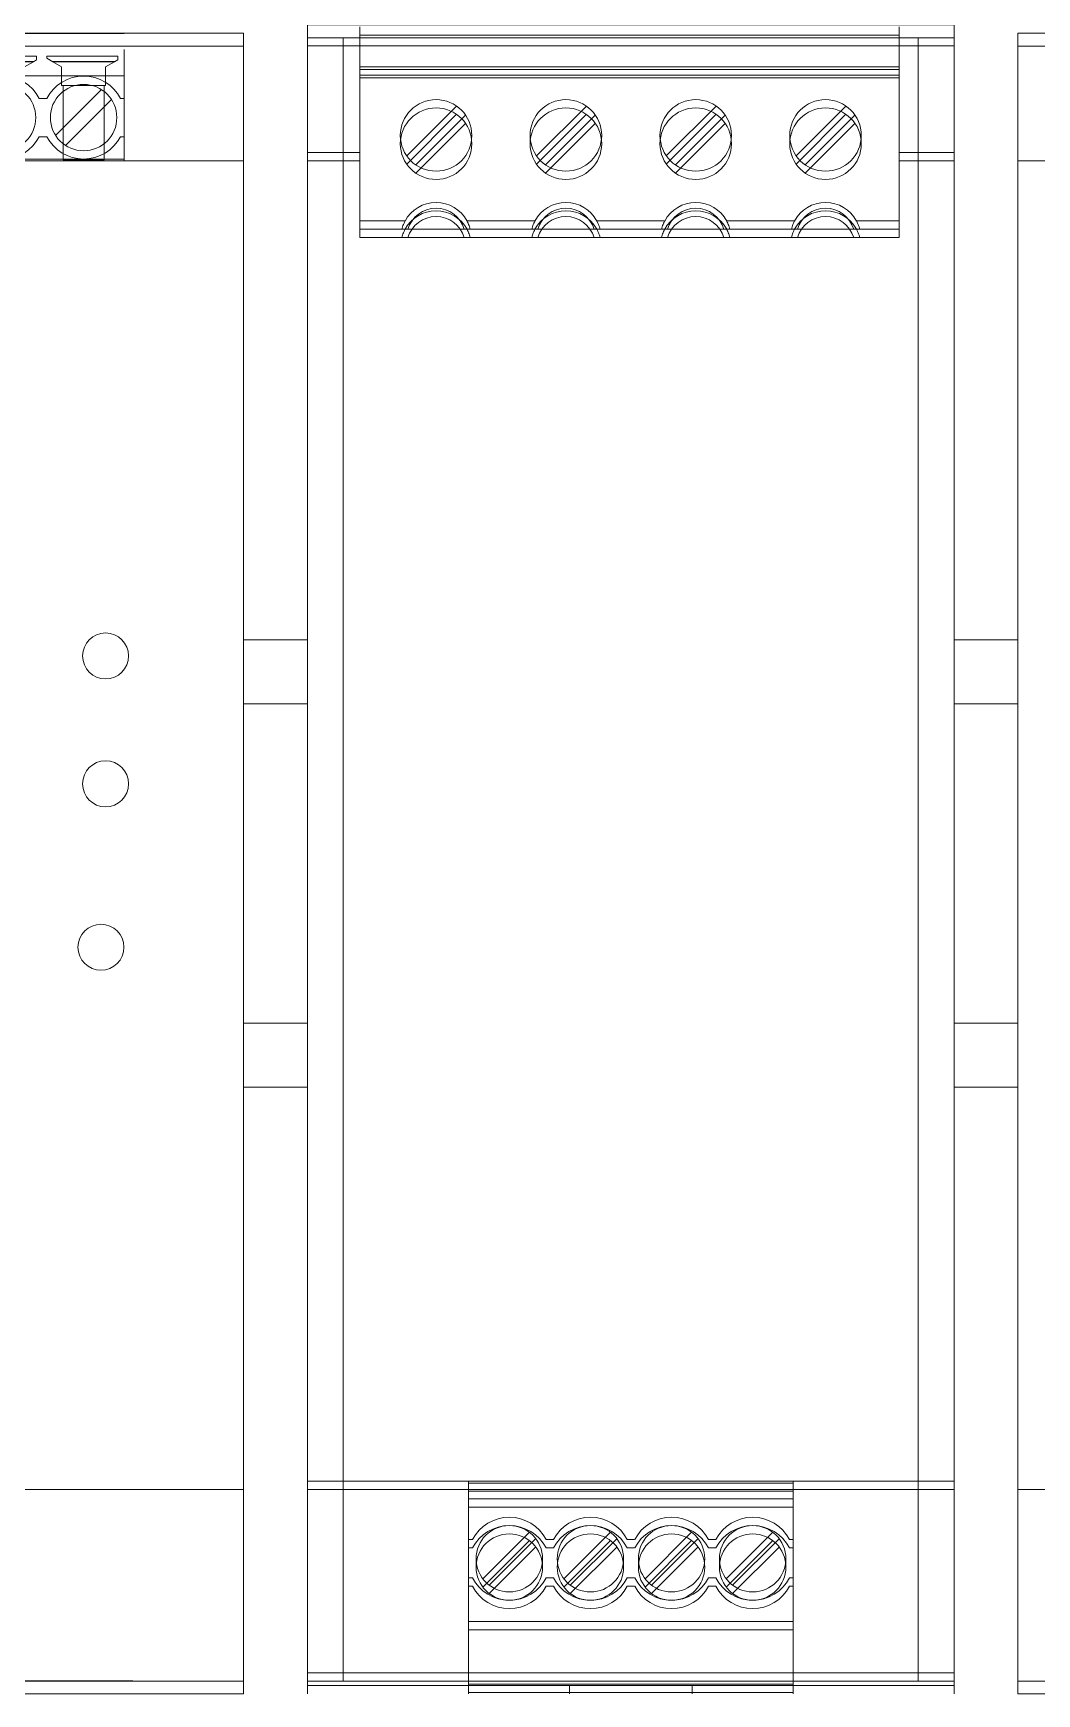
# Model space of a CAD drawing. Header units: millimetres. Extents: x 4134 to 7422, y 1400 to 3585.
# Drawn here: x 4454.1 to 4532.6, y 3200.8 to 3330.8 of the extents above; entities that cross this region are included whole.
import ezdxf

# ---------------------------------------------------------------- set-up
doc = ezdxf.new("R2010")
doc.units = ezdxf.units.MM
doc.layers.add('000-PI-Oprema', color=30, linetype='Continuous', lineweight=5)
doc.layers.add('000-SI-Oprema', color=30, linetype='Continuous', lineweight=0)
doc.layers.add('002-PI-Kabelska kanalica', color=150, linetype='Continuous')

# ---------------------------------------------------------------- blocks, each defined once
blk = doc.blocks.new('QUINT_DIODE')
at = {"layer": '000-PI-Oprema', "color": 0, "linetype": 'ByBlock', "lineweight": 0}
for p, q in [((-50.6, 130.65), (-50.6, 120.65)), ((-50.6, 130), (-50.6, 120)), ((-46.5, 130.5), (-46.5, 127.36)), ((-46.5, 129.85), (-46.5, 130)), ((-4.3, 130.5), (-4.3, 127.36)), ((-4.3, 129.85), (-4.3, 130)), ((0, 120.65), (0, 130.65)), ((0, 120.65), (0, 130.65)), ((0, 120), (0, 130)), ((-50.6, 129.65), (-50.6, 129.65)), ((-47.8, 129.65), (-50.6, 129.65)), ((-50.6, 129.65), (-50.6, 129.65)), ((-47.8, 129), (-50.6, 129)), ((-50.6, 129), (-50.6, 129)), ((-47.8, 129.65), (-47.8, 129.65)), ((-47.8, 129.65), (-47.8, 129.65)), ((-47.8, 129.65), (-47.8, 129.65)), ((-47.8, 129.65), (-47.8, 129.65)), ((-47.8, 129.65), (-37.05, 129.65)), ((-47.8, 1.65), (-47.8, 129.65)), ((-47.8, 129), (-47.8, 129)), ((-47.8, 129), (-47.8, 129)), ((-47.8, 129), (-47.8, 129)), ((-47.8, 1), (-47.8, 129)), ((-47.8, 129), (-47.8, 129)), ((-47.8, 129), (-37.05, 129)), ((-46.5, 129.85), (-46.5, 129.85)), ((-46.5, 129.85), (-46.5, 126.71)), ((-46.5, 129.85), (-46.5, 129.85)), ((-4.3, 129.85), (-46.5, 129.85)), ((-45.12, 129.85), (-45.12, 129.85)), ((-40.8, 129.65), (-40.8, 129.65)), ((-40.8, 129), (-40.8, 129)), ((-38.55, 129.65), (-38.55, 129.65)), ((-38.55, 129), (-38.55, 129)), ((-37.05, 129.65), (-37.05, 129.65)), ((-37.05, 129.65), (-37.05, 129.65)), ((-34.55, 129.65), (-37.05, 129.65)), ((-37.05, 129.65), (-37.05, 129.65)), ((-37.05, 129), (-37.05, 129)), ((-37.05, 129), (-37.05, 129)), ((-34.55, 129), (-37.05, 129)), ((-37.05, 129), (-37.05, 129)), ((-35.96, 129.85), (-35.96, 129.85)), ((-34.96, 129.85), (-34.96, 129.85)), ((-34.55, 129.65), (-34.55, 129.65)), ((-34.55, 129.65), (-34.55, 129.65)), ((-34.55, 129.65), (-34.22, 129.65)), ((-34.55, 129.65), (-34.55, 129.65)), ((-34.55, 129), (-34.55, 129)), ((-34.55, 129), (-34.55, 129)), ((-34.55, 129), (-34.22, 129)), ((-34.55, 129), (-34.55, 129)), ((-34.05, 129.65), (-34.22, 129.65)), ((-34.05, 129), (-34.22, 129)), ((-34.05, 129.65), (-32.85, 129.65)), ((-34.05, 129), (-32.85, 129)), ((-32.85, 129.65), (-32.7, 129.65)), ((-32.85, 129), (-32.7, 129)), ((-32.8, 129.65), (-32.8, 129.65)), ((-32.8, 129), (-32.8, 129)), ((-32.7, 129.65), (-32.15, 129.65)), ((-32.7, 129), (-32.15, 129)), ((-32.15, 129.65), (-32.15, 129.65)), ((-32.15, 129.65), (-18.45, 129.65)), ((-32.15, 129), (-32.15, 129)), ((-32.15, 129), (-18.45, 129)), ((-26.55, 129.65), (-26.55, 129.65)), ((-26.55, 129), (-26.55, 129)), ((-26.05, 129.85), (-26.05, 129.85)), ((-24.8, 129.85), (-24.8, 129.85)), ((-24.05, 129.65), (-24.05, 129.65)), ((-24.05, 129), (-24.05, 129)), ((-18.45, 129.65), (-18.45, 129.65)), ((-18.45, 129.65), (-17.89, 129.65)), ((-18.45, 129), (-18.45, 129)), ((-18.45, 129), (-17.89, 129)), ((-17.89, 129.65), (-17.75, 129.65)), ((-17.89, 129), (-17.75, 129)), ((-17.8, 129.65), (-17.8, 129.65)), ((-17.8, 129), (-17.8, 129)), ((-17.75, 129.65), (-16.55, 129.65)), ((-17.75, 129), (-16.55, 129)), ((-16.38, 129.65), (-16.55, 129.65)), ((-16.38, 129), (-16.55, 129)), ((-16.38, 129.65), (-16.05, 129.65)), ((-16.38, 129), (-16.05, 129)), ((-16.05, 129.65), (-16.05, 129.65)), ((-13.55, 129.65), (-16.05, 129.65)), ((-16.05, 129.65), (-16.05, 129.65)), ((-16.05, 129.65), (-16.05, 129.65)), ((-16.05, 129), (-16.05, 129)), ((-13.55, 129), (-16.05, 129)), ((-16.05, 129), (-16.05, 129)), ((-16.05, 129), (-16.05, 129)), ((-15.64, 129.85), (-15.64, 129.85)), ((-14.64, 129.85), (-14.64, 129.85)), ((-13.55, 129.65), (-13.55, 129.65)), ((-13.55, 129.65), (-13.55, 129.65)), ((-13.55, 129.65), (-13.55, 129.65)), ((-13.55, 129.65), (-2.8, 129.65)), ((-13.55, 129), (-13.55, 129)), ((-13.55, 129), (-13.55, 129)), ((-13.55, 129), (-13.55, 129)), ((-13.55, 129), (-2.8, 129)), ((-12.05, 129.65), (-12.05, 129.65)), ((-12.05, 129), (-12.05, 129)), ((-9.8, 129.65), (-9.8, 129.65)), ((-9.8, 129), (-9.8, 129)), ((-5.73, 129.85), (-5.73, 129.85)), ((-4.3, 129.85), (-4.3, 129.85)), ((-4.3, 129.85), (-4.3, 126.71)), ((-4.3, 129.85), (-4.3, 129.85)), ((-2.8, 129.65), (-2.8, 129.65)), ((-2.8, 129.65), (-2.8, 129.65)), ((-2.8, 129.65), (-2.8, 129.65)), ((0, 129.65), (-2.8, 129.65)), ((-2.8, 129.65), (-2.8, 129.65)), ((-2.8, 1.65), (-2.8, 129.65)), ((-2.8, 129), (-2.8, 129)), ((-2.8, 129), (-2.8, 129)), ((-2.8, 129), (-2.8, 129)), ((0, 129), (-2.8, 129)), ((-2.8, 1), (-2.8, 129)), ((-2.8, 129), (-2.8, 129)), ((0, 129.65), (0, 129.65)), ((0, 129.65), (0, 129.65)), ((0, 129), (0, 129)), ((-46.5, 127.16), (-46.5, 127.36)), ((-46.5, 127.36), (-4.3, 127.36)), ((-4.3, 127.16), (-46.5, 127.16)), ((-46.5, 127.16), (-46.5, 120.65)), ((-46.5, 126.51), (-46.5, 126.71)), ((-46.5, 126.71), (-4.3, 126.71)), ((-4.3, 126.51), (-46.5, 126.51)), ((-46.5, 126.51), (-46.5, 120)), ((-4.3, 127.16), (-4.3, 127.36)), ((-4.3, 127.16), (-4.3, 120.65)), ((-4.3, 126.51), (-4.3, 126.71)), ((-4.3, 126.51), (-4.3, 120)), ((-38.94, 124.3), (-42.84, 120.41)), ((-38.94, 123.65), (-42.84, 119.76)), ((-38.24, 123.59), (-42.13, 119.7)), ((-38.94, 124.3), (-38.94, 124.3)), ((-38.94, 123.65), (-38.94, 123.65)), ((-38.24, 123.59), (-38.24, 123.59)), ((-28.78, 124.3), (-32.68, 120.41)), ((-28.78, 123.65), (-32.68, 119.76)), ((-28.08, 123.59), (-31.97, 119.7)), ((-28.78, 124.3), (-28.78, 124.3)), ((-28.78, 123.65), (-28.78, 123.65)), ((-28.08, 123.59), (-28.08, 123.59)), ((-18.62, 124.3), (-22.52, 120.41)), ((-18.62, 123.65), (-22.52, 119.76)), ((-17.92, 123.59), (-21.81, 119.7)), ((-18.62, 124.3), (-18.62, 124.3)), ((-18.62, 123.65), (-18.62, 123.65)), ((-17.92, 123.59), (-17.92, 123.59)), ((-8.46, 124.3), (-12.36, 120.41)), ((-8.46, 123.65), (-12.36, 119.76)), ((-7.76, 123.59), (-11.65, 119.7)), ((-8.46, 124.3), (-8.46, 124.3)), ((-8.46, 123.65), (-8.46, 123.65)), ((-7.76, 123.59), (-7.76, 123.59)), ((-38.24, 122.94), (-42.13, 119.05)), ((-38.24, 122.94), (-38.24, 122.94)), ((-28.08, 122.94), (-31.97, 119.05)), ((-28.08, 122.94), (-28.08, 122.94)), ((-17.92, 122.94), (-21.81, 119.05)), ((-17.92, 122.94), (-17.92, 122.94)), ((-7.76, 122.94), (-11.65, 119.05)), ((-7.76, 122.94), (-7.76, 122.94)), ((-43.34, 122), (-43.34, 122)), ((-43.34, 121.35), (-43.34, 121.35)), ((-37.74, 122), (-37.74, 122)), ((-37.74, 121.35), (-37.74, 121.35)), ((-33.18, 122), (-33.18, 122)), ((-33.18, 121.35), (-33.18, 121.35)), ((-27.58, 122), (-27.58, 122)), ((-27.58, 121.35), (-27.58, 121.35)), ((-23.02, 122), (-23.02, 122)), ((-23.02, 121.35), (-23.02, 121.35)), ((-17.42, 122), (-17.42, 122)), ((-17.42, 121.35), (-17.42, 121.35)), ((-12.86, 122), (-12.86, 122)), ((-12.86, 121.35), (-12.86, 121.35)), ((-7.26, 122), (-7.26, 122)), ((-7.26, 121.35), (-7.26, 121.35)), ((-46.5, 120.65), (-50.6, 120.65)), ((-50.6, 120.65), (-50.6, 120.65)), ((-50.6, 120.65), (-50.6, 16.65)), ((-46.5, 120), (-50.6, 120)), ((-50.6, 120), (-50.6, 16)), ((-50.6, 120), (-50.6, 120)), ((-46.5, 120.65), (-46.5, 120.65)), ((-46.5, 120.65), (-46.5, 120.65)), ((-46.5, 120.65), (-46.5, 114.65)), ((-46.5, 120), (-46.5, 114)), ((-46.5, 120), (-46.5, 120)), ((-46.5, 120), (-46.5, 120)), ((-42.84, 120.41), (-42.84, 120.41)), ((-42.84, 119.76), (-42.84, 119.76)), ((-42.13, 119.7), (-42.13, 119.7)), ((-32.68, 120.41), (-32.68, 120.41)), ((-32.68, 119.76), (-32.68, 119.76)), ((-31.97, 119.7), (-31.97, 119.7)), ((-22.52, 120.41), (-22.52, 120.41)), ((-22.52, 119.76), (-22.52, 119.76)), ((-21.81, 119.7), (-21.81, 119.7)), ((-12.36, 120.41), (-12.36, 120.41)), ((-12.36, 119.76), (-12.36, 119.76)), ((-11.65, 119.7), (-11.65, 119.7)), ((-4.3, 120.65), (-4.3, 120.65)), ((0, 120.65), (-4.3, 120.65)), ((-4.3, 120.65), (-4.3, 120.65)), ((-4.3, 120.65), (-4.3, 114.65)), ((-4.3, 120), (-4.3, 120)), ((0, 120), (-4.3, 120)), ((-4.3, 120), (-4.3, 114)), ((-4.3, 120), (-4.3, 120)), ((0, 120.65), (0, 120.65)), ((0, 16.65), (0, 120.65)), ((0, 120.65), (0, 120.65)), ((0, 16.65), (0, 120.65)), ((0, 120), (0, 120)), ((0, 16), (0, 120)), ((-42.13, 119.05), (-42.13, 119.05)), ((-31.97, 119.05), (-31.97, 119.05)), ((-21.81, 119.05), (-21.81, 119.05)), ((-11.65, 119.05), (-11.65, 119.05)), ((-46.5, 115.3), (-42.96, 115.3)), ((-46.5, 114.65), (-42.96, 114.65)), ((-4.3, 114.65), (-46.5, 114.65)), ((-46.5, 114.65), (-46.5, 114.65)), ((-43.19, 114.75), (-43.21, 114.65)), ((-43.21, 114.65), (-43.21, 114.65)), ((-43.16, 114.84), (-43.19, 114.75)), ((-43.13, 114.94), (-43.16, 114.84)), ((-43.09, 115.03), (-43.13, 114.94)), ((-43.05, 115.12), (-43.09, 115.03)), ((-43.05, 114.47), (-43.09, 114.38)), ((-43.01, 115.21), (-43.05, 115.12)), ((-43.01, 114.56), (-43.05, 114.47)), ((-42.96, 115.3), (-43.01, 115.21)), ((-42.96, 114.65), (-43.01, 114.56)), ((-38.12, 115.3), (-32.8, 115.3)), ((-38.12, 115.3), (-38.07, 115.21)), ((-38.12, 114.65), (-32.8, 114.65)), ((-38.12, 114.65), (-38.07, 114.56)), ((-38.07, 115.21), (-38.03, 115.12)), ((-38.07, 114.56), (-38.03, 114.47)), ((-38.03, 115.12), (-37.99, 115.03)), ((-38.03, 114.47), (-37.99, 114.38)), ((-37.99, 115.03), (-37.95, 114.94)), ((-37.95, 114.94), (-37.92, 114.84)), ((-37.92, 114.84), (-37.89, 114.75)), ((-37.89, 114.75), (-37.87, 114.65)), ((-37.87, 114.65), (-37.87, 114.65)), ((-33.03, 114.75), (-33.05, 114.65)), ((-33.05, 114.65), (-33.05, 114.65)), ((-33, 114.84), (-33.03, 114.75)), ((-32.97, 114.94), (-33, 114.84)), ((-32.93, 115.03), (-32.97, 114.94)), ((-32.89, 115.12), (-32.93, 115.03)), ((-32.89, 114.47), (-32.93, 114.38)), ((-32.85, 115.21), (-32.89, 115.12)), ((-32.85, 114.56), (-32.89, 114.47)), ((-32.8, 115.3), (-32.85, 115.21)), ((-32.8, 114.65), (-32.85, 114.56)), ((-27.96, 115.3), (-22.64, 115.3)), ((-27.96, 115.3), (-27.91, 115.21)), ((-27.96, 114.65), (-22.64, 114.65)), ((-27.96, 114.65), (-27.91, 114.56)), ((-27.91, 115.21), (-27.87, 115.12)), ((-27.91, 114.56), (-27.87, 114.47)), ((-27.87, 115.12), (-27.83, 115.03)), ((-27.87, 114.47), (-27.83, 114.38)), ((-27.83, 115.03), (-27.79, 114.94)), ((-27.79, 114.94), (-27.76, 114.84)), ((-27.76, 114.84), (-27.73, 114.75)), ((-27.73, 114.75), (-27.71, 114.65)), ((-27.71, 114.65), (-27.71, 114.65)), ((-22.87, 114.75), (-22.89, 114.65)), ((-22.89, 114.65), (-22.89, 114.65)), ((-22.84, 114.84), (-22.87, 114.75)), ((-22.81, 114.94), (-22.84, 114.84)), ((-22.77, 115.03), (-22.81, 114.94)), ((-22.73, 115.12), (-22.77, 115.03)), ((-22.73, 114.47), (-22.77, 114.38)), ((-22.69, 115.21), (-22.73, 115.12)), ((-22.69, 114.56), (-22.73, 114.47)), ((-22.64, 115.3), (-22.69, 115.21)), ((-22.64, 114.65), (-22.69, 114.56)), ((-17.8, 115.3), (-12.48, 115.3)), ((-17.8, 115.3), (-17.75, 115.21)), ((-17.8, 114.65), (-12.48, 114.65)), ((-17.8, 114.65), (-17.75, 114.56)), ((-17.75, 115.21), (-17.71, 115.12)), ((-17.75, 114.56), (-17.71, 114.47)), ((-17.71, 115.12), (-17.67, 115.03)), ((-17.71, 114.47), (-17.67, 114.38)), ((-17.67, 115.03), (-17.63, 114.94)), ((-17.63, 114.94), (-17.6, 114.84)), ((-17.6, 114.84), (-17.57, 114.75)), ((-17.57, 114.75), (-17.55, 114.65)), ((-17.55, 114.65), (-17.55, 114.65)), ((-12.71, 114.75), (-12.73, 114.65)), ((-12.73, 114.65), (-12.73, 114.65)), ((-12.68, 114.84), (-12.71, 114.75)), ((-12.65, 114.94), (-12.68, 114.84)), ((-12.61, 115.03), (-12.65, 114.94)), ((-12.57, 115.12), (-12.61, 115.03)), ((-12.57, 114.47), (-12.61, 114.38)), ((-12.53, 115.21), (-12.57, 115.12)), ((-12.53, 114.56), (-12.57, 114.47)), ((-12.48, 115.3), (-12.53, 115.21)), ((-12.48, 114.65), (-12.53, 114.56)), ((-7.64, 115.3), (-4.3, 115.3)), ((-7.64, 115.3), (-7.59, 115.21)), ((-7.64, 114.65), (-4.3, 114.65)), ((-7.64, 114.65), (-7.59, 114.56)), ((-7.59, 115.21), (-7.55, 115.12)), ((-7.59, 114.56), (-7.55, 114.47)), ((-7.55, 115.12), (-7.51, 115.03)), ((-7.55, 114.47), (-7.51, 114.38)), ((-7.51, 115.03), (-7.47, 114.94)), ((-7.47, 114.94), (-7.44, 114.84)), ((-7.44, 114.84), (-7.41, 114.75)), ((-7.41, 114.75), (-7.39, 114.65)), ((-7.39, 114.65), (-7.39, 114.65)), ((-4.3, 114.65), (-4.3, 114.65)), ((-4.3, 114), (-46.5, 114)), ((-46.5, 114), (-46.5, 114)), ((-43.19, 114.1), (-43.21, 114)), ((-43.21, 114), (-43.21, 114)), ((-43.16, 114.19), (-43.19, 114.1)), ((-43.13, 114.29), (-43.16, 114.19)), ((-43.09, 114.38), (-43.13, 114.29)), ((-37.99, 114.38), (-37.95, 114.29)), ((-37.95, 114.29), (-37.92, 114.19)), ((-37.92, 114.19), (-37.89, 114.1)), ((-37.89, 114.1), (-37.87, 114)), ((-37.87, 114), (-37.87, 114)), ((-33.03, 114.1), (-33.05, 114)), ((-33.05, 114), (-33.05, 114)), ((-33, 114.19), (-33.03, 114.1)), ((-32.97, 114.29), (-33, 114.19)), ((-32.93, 114.38), (-32.97, 114.29)), ((-27.83, 114.38), (-27.79, 114.29)), ((-27.79, 114.29), (-27.76, 114.19)), ((-27.76, 114.19), (-27.73, 114.1)), ((-27.73, 114.1), (-27.71, 114)), ((-27.71, 114), (-27.71, 114)), ((-22.87, 114.1), (-22.89, 114)), ((-22.89, 114), (-22.89, 114)), ((-22.84, 114.19), (-22.87, 114.1)), ((-22.81, 114.29), (-22.84, 114.19)), ((-22.77, 114.38), (-22.81, 114.29)), ((-17.67, 114.38), (-17.63, 114.29)), ((-17.63, 114.29), (-17.6, 114.19)), ((-17.6, 114.19), (-17.57, 114.1)), ((-17.57, 114.1), (-17.55, 114)), ((-17.55, 114), (-17.55, 114)), ((-12.71, 114.1), (-12.73, 114)), ((-12.73, 114), (-12.73, 114)), ((-12.68, 114.19), (-12.71, 114.1)), ((-12.65, 114.29), (-12.68, 114.19)), ((-12.61, 114.38), (-12.65, 114.29)), ((-7.51, 114.38), (-7.47, 114.29)), ((-7.47, 114.29), (-7.44, 114.19)), ((-7.44, 114.19), (-7.41, 114.1)), ((-7.41, 114.1), (-7.39, 114)), ((-7.39, 114), (-7.39, 114)), ((-4.3, 114), (-4.3, 114)), ((-50.6, 16.65), (-50.6, 16.65)), ((0, 16.65), (-50.6, 16.65)), ((-50.6, 16.65), (-50.6, 16.65)), ((-50.6, 16.65), (-50.6, 0.65)), ((0, 16), (-50.6, 16)), ((-50.6, 16), (-50.6, 16)), ((-50.6, 16), (-50.6, 0)), ((-37.99, 16.65), (-37.99, 16.65)), ((-37.99, 16.65), (-37.99, 16.5)), ((-37.99, 16.5), (-37.99, 15.27)), ((-37.99, 16.5), (-12.59, 16.5)), ((-37.99, 16), (-37.99, 16)), ((-37.99, 16), (-37.99, 15.85)), ((-37.99, 15.85), (-37.99, 14.62)), ((-37.99, 15.85), (-12.59, 15.85)), ((-12.59, 16.65), (-12.59, 16.65)), ((-12.59, 16.65), (-12.59, 16.5)), ((-12.59, 16.5), (-12.59, 15.27)), ((-12.59, 16), (-12.59, 16)), ((-12.59, 16), (-12.59, 15.85)), ((-12.59, 15.85), (-12.59, 14.62)), ((0, 16.65), (0, 16.65)), ((0, 0.65), (0, 16.65)), ((0, 16.65), (0, 16.65)), ((0, 0.65), (0, 16.65)), ((0, 16), (0, 16)), ((0, 0), (0, 16)), ((-37.99, 15.27), (-37.99, 12.07)), ((-12.59, 15.27), (-37.99, 15.27)), ((-37.99, 14.62), (-37.99, 11.42)), ((-12.59, 14.62), (-37.99, 14.62)), ((-12.59, 15.27), (-12.59, 12.07)), ((-12.59, 14.62), (-12.59, 11.42)), ((-37.99, 12.07), (-37.99, 12.07)), ((-37.99, 12.07), (-37.7, 12.07)), ((-37.99, 12.07), (-37.99, 9.07)), ((-37.7, 12.07), (-37.7, 12.07)), ((-33.24, 12.64), (-36.88, 9)), ((-33.24, 11.99), (-36.88, 8.35)), ((-36.39, 8.5), (-32.75, 12.14)), ((-33.24, 12.64), (-33.24, 12.64)), ((-33.24, 11.99), (-33.24, 11.99)), ((-32.75, 12.14), (-32.75, 12.14)), ((-31.93, 12.07), (-31.93, 12.07)), ((-31.35, 12.07), (-31.93, 12.07)), ((-31.35, 12.07), (-31.35, 12.07)), ((-26.89, 12.64), (-30.53, 9)), ((-26.89, 11.99), (-30.53, 8.35)), ((-30.04, 8.5), (-26.4, 12.14)), ((-26.89, 12.64), (-26.89, 12.64)), ((-26.89, 11.99), (-26.89, 11.99)), ((-26.4, 12.14), (-26.4, 12.14)), ((-25, 12.07), (-25.58, 12.07)), ((-25.58, 12.07), (-25.58, 12.07)), ((-25, 12.07), (-25, 12.07)), ((-20.54, 12.64), (-24.18, 9)), ((-20.54, 11.99), (-24.18, 8.35)), ((-23.69, 8.5), (-20.05, 12.14)), ((-20.54, 12.64), (-20.54, 12.64)), ((-20.54, 11.99), (-20.54, 11.99)), ((-20.05, 12.14), (-20.05, 12.14)), ((-18.65, 12.07), (-19.23, 12.07)), ((-19.23, 12.07), (-19.23, 12.07)), ((-18.65, 12.07), (-18.65, 12.07)), ((-17.83, 9), (-14.19, 12.64)), ((-17.83, 8.35), (-14.19, 11.99)), ((-13.7, 12.14), (-17.34, 8.5)), ((-14.19, 12.64), (-14.19, 12.64)), ((-14.19, 11.99), (-14.19, 11.99)), ((-13.7, 12.14), (-13.7, 12.14)), ((-12.59, 12.07), (-12.88, 12.07)), ((-12.88, 12.07), (-12.88, 12.07)), ((-12.59, 12.07), (-12.59, 12.07)), ((-12.59, 12.07), (-12.59, 9.07)), ((-37.99, 11.42), (-37.99, 11.42)), ((-37.99, 11.42), (-37.7, 11.42)), ((-37.99, 11.42), (-37.99, 8.42)), ((-37.7, 11.42), (-37.7, 11.42)), ((-37.41, 10.57), (-37.41, 10.57)), ((-36.39, 7.85), (-32.75, 11.49)), ((-32.75, 11.49), (-32.75, 11.49)), ((-32.21, 10.57), (-32.21, 10.57)), ((-31.93, 11.42), (-31.93, 11.42)), ((-31.35, 11.42), (-31.93, 11.42)), ((-31.35, 11.42), (-31.35, 11.42)), ((-31.06, 10.57), (-31.06, 10.57)), ((-30.04, 7.85), (-26.4, 11.49)), ((-26.4, 11.49), (-26.4, 11.49)), ((-25.86, 10.57), (-25.86, 10.57)), ((-25, 11.42), (-25.58, 11.42)), ((-25.58, 11.42), (-25.58, 11.42)), ((-25, 11.42), (-25, 11.42)), ((-24.71, 10.57), (-24.71, 10.57)), ((-23.69, 7.85), (-20.05, 11.49)), ((-20.05, 11.49), (-20.05, 11.49)), ((-19.51, 10.57), (-19.51, 10.57)), ((-18.65, 11.42), (-19.23, 11.42)), ((-19.23, 11.42), (-19.23, 11.42)), ((-18.65, 11.42), (-18.65, 11.42)), ((-18.36, 10.57), (-18.36, 10.57)), ((-13.7, 11.49), (-17.34, 7.85)), ((-13.7, 11.49), (-13.7, 11.49)), ((-13.16, 10.57), (-13.16, 10.57)), ((-12.59, 11.42), (-12.88, 11.42)), ((-12.88, 11.42), (-12.88, 11.42)), ((-12.59, 11.42), (-12.59, 11.42)), ((-12.59, 11.42), (-12.59, 8.42)), ((-37.41, 9.92), (-37.41, 9.92)), ((-32.21, 9.92), (-32.21, 9.92)), ((-31.06, 9.92), (-31.06, 9.92)), ((-25.86, 9.92), (-25.86, 9.92)), ((-24.71, 9.92), (-24.71, 9.92)), ((-19.51, 9.92), (-19.51, 9.92)), ((-18.36, 9.92), (-18.36, 9.92)), ((-13.16, 9.92), (-13.16, 9.92)), ((-37.99, 9.07), (-37.99, 5.65)), ((-37.99, 9.07), (-37.99, 9.07)), ((-37.99, 9.07), (-37.7, 9.07)), ((-37.99, 8.42), (-37.99, 5)), ((-37.99, 8.42), (-37.99, 8.42)), ((-37.99, 8.42), (-37.7, 8.42)), ((-37.7, 9.07), (-37.7, 9.07)), ((-37.7, 8.42), (-37.7, 8.42)), ((-36.88, 9), (-36.88, 9)), ((-36.88, 8.35), (-36.88, 8.35)), ((-36.39, 8.5), (-36.39, 8.5)), ((-36.39, 7.85), (-36.39, 7.85)), ((-31.93, 9.07), (-31.93, 9.07)), ((-31.35, 9.07), (-31.93, 9.07)), ((-31.93, 8.42), (-31.93, 8.42)), ((-31.35, 8.42), (-31.93, 8.42)), ((-31.35, 9.07), (-31.35, 9.07)), ((-31.35, 8.42), (-31.35, 8.42)), ((-30.53, 9), (-30.53, 9)), ((-30.53, 8.35), (-30.53, 8.35)), ((-30.04, 8.5), (-30.04, 8.5)), ((-30.04, 7.85), (-30.04, 7.85)), ((-25, 9.07), (-25.58, 9.07)), ((-25.58, 9.07), (-25.58, 9.07)), ((-25, 8.42), (-25.58, 8.42)), ((-25.58, 8.42), (-25.58, 8.42)), ((-25, 9.07), (-25, 9.07)), ((-25, 8.42), (-25, 8.42)), ((-24.18, 9), (-24.18, 9)), ((-24.18, 8.35), (-24.18, 8.35)), ((-23.69, 8.5), (-23.69, 8.5)), ((-23.69, 7.85), (-23.69, 7.85)), ((-18.65, 9.07), (-19.23, 9.07)), ((-19.23, 9.07), (-19.23, 9.07)), ((-18.65, 8.42), (-19.23, 8.42)), ((-19.23, 8.42), (-19.23, 8.42)), ((-18.65, 9.07), (-18.65, 9.07)), ((-18.65, 8.42), (-18.65, 8.42)), ((-17.83, 9), (-17.83, 9)), ((-17.83, 8.35), (-17.83, 8.35)), ((-17.34, 8.5), (-17.34, 8.5)), ((-17.34, 7.85), (-17.34, 7.85)), ((-12.59, 9.07), (-12.88, 9.07)), ((-12.88, 9.07), (-12.88, 9.07)), ((-12.59, 8.42), (-12.88, 8.42)), ((-12.88, 8.42), (-12.88, 8.42)), ((-12.59, 9.07), (-12.59, 9.07)), ((-12.59, 9.07), (-12.59, 5.65)), ((-12.59, 8.42), (-12.59, 8.42)), ((-12.59, 8.42), (-12.59, 5)), ((-37.99, 5.65), (-37.99, 0.75)), ((-37.99, 5.65), (-37.99, 5.65)), ((-37.99, 5.65), (-12.59, 5.65)), ((-37.51, 5.65), (-37.51, 5.65)), ((-32.11, 5.65), (-32.11, 5.65)), ((-31.16, 5.65), (-31.16, 5.65)), ((-25.76, 5.65), (-25.76, 5.65)), ((-24.81, 5.65), (-24.81, 5.65)), ((-19.41, 5.65), (-19.41, 5.65)), ((-18.46, 5.65), (-18.46, 5.65)), ((-13.06, 5.65), (-13.06, 5.65)), ((-12.59, 5.65), (-12.59, 5.65)), ((-12.59, 0.75), (-12.59, 5.65)), ((-37.99, 5), (-37.99, 0.1)), ((-37.99, 5), (-37.99, 5)), ((-37.99, 5), (-12.59, 5)), ((-37.51, 5), (-37.51, 5)), ((-32.11, 5), (-32.11, 5)), ((-31.16, 5), (-31.16, 5)), ((-25.76, 5), (-25.76, 5)), ((-24.81, 5), (-24.81, 5)), ((-19.41, 5), (-19.41, 5)), ((-18.46, 5), (-18.46, 5)), ((-13.06, 5), (-13.06, 5)), ((-12.59, 5), (-12.59, 5)), ((-12.59, 0.1), (-12.59, 5)), ((-50.6, 1.65), (-50.6, 1.65)), ((-47.8, 1.65), (-50.6, 1.65)), ((-50.6, 1.65), (-50.6, 1.65)), ((-37.05, 1.65), (-47.8, 1.65)), ((-47.8, 1.65), (-47.8, 1.65)), ((-47.8, 1.65), (-47.8, 1.65)), ((-47.8, 1.65), (-47.8, 1.65)), ((-47.8, 1.65), (-47.8, 1.65)), ((-40.8, 1.65), (-40.8, 1.65)), ((-38.55, 1.65), (-38.55, 1.65)), ((-34.55, 1.65), (-37.05, 1.65)), ((-37.05, 1.65), (-37.05, 1.65)), ((-37.05, 1.65), (-37.05, 1.65)), ((-37.05, 1.65), (-37.05, 1.65)), ((-34.55, 1.65), (-34.55, 1.65)), ((-34.55, 1.65), (-34.22, 1.65)), ((-34.55, 1.65), (-34.55, 1.65)), ((-34.55, 1.65), (-34.55, 1.65)), ((-34.22, 1.65), (-34.05, 1.65)), ((-32.85, 1.65), (-34.05, 1.65)), ((-32.85, 1.65), (-32.7, 1.65)), ((-32.8, 1.65), (-32.8, 1.65)), ((-32.15, 1.65), (-32.7, 1.65)), ((-18.45, 1.65), (-32.15, 1.65)), ((-32.15, 1.65), (-32.15, 1.65)), ((-26.55, 1.65), (-26.55, 1.65)), ((-24.05, 1.65), (-24.05, 1.65)), ((-17.89, 1.65), (-18.45, 1.65)), ((-18.45, 1.65), (-18.45, 1.65)), ((-17.89, 1.65), (-17.75, 1.65)), ((-17.8, 1.65), (-17.8, 1.65)), ((-16.55, 1.65), (-17.75, 1.65)), ((-16.55, 1.65), (-16.38, 1.65)), ((-16.38, 1.65), (-16.05, 1.65)), ((-13.55, 1.65), (-16.05, 1.65)), ((-16.05, 1.65), (-16.05, 1.65)), ((-16.05, 1.65), (-16.05, 1.65)), ((-16.05, 1.65), (-16.05, 1.65)), ((-2.8, 1.65), (-13.55, 1.65)), ((-13.55, 1.65), (-13.55, 1.65)), ((-13.55, 1.65), (-13.55, 1.65)), ((-13.55, 1.65), (-13.55, 1.65)), ((-12.05, 1.65), (-12.05, 1.65)), ((-9.8, 1.65), (-9.8, 1.65)), ((0, 1.65), (-2.8, 1.65)), ((-2.8, 1.65), (-2.8, 1.65)), ((-2.8, 1.65), (-2.8, 1.65)), ((-2.8, 1.65), (-2.8, 1.65)), ((-2.8, 1.65), (-2.8, 1.65)), ((0, 1.65), (0, 1.65)), ((0, 1.65), (0, 1.65)), ((-47.8, 1), (-50.6, 1)), ((-50.6, 1), (-50.6, 1)), ((-37.99, 0.65), (-50.6, 0.65)), ((-50.6, 0.65), (-50.6, 0.65)), ((-37.05, 1), (-47.8, 1)), ((-47.8, 1), (-47.8, 1)), ((-47.8, 1), (-47.8, 1)), ((-47.8, 1), (-47.8, 1)), ((-47.8, 1), (-47.8, 1)), ((-40.8, 1), (-40.8, 1)), ((-38.55, 1), (-38.55, 1)), ((-37.99, 0.75), (-37.99, 0.65)), ((-37.99, 0.75), (-37.99, 0.65)), ((-37.99, 0.75), (-37.99, 0.75)), ((-37.99, 0.75), (-37.99, 0.75)), ((-12.59, 0.75), (-37.99, 0.75)), ((-37.99, 0.65), (-37.99, 0.65)), ((-30.1, 0.65), (-37.99, 0.65)), ((-37.99, 0.65), (-37.99, 0.65)), ((-12.59, 0.65), (-37.99, 0.65)), ((-37.99, 0.1), (-37.99, 0)), ((-37.99, 0.1), (-37.99, 0.1)), ((-37.99, 0.1), (-37.99, 0.1)), ((-12.59, 0.1), (-37.99, 0.1)), ((-37.51, 0.75), (-37.51, 0.75)), ((-37.51, 0.75), (-37.51, 0.75)), ((-37.51, 0.1), (-37.51, 0.1)), ((-37.39, 0.75), (-37.39, 0.75)), ((-37.39, 0.75), (-37.39, 0.75)), ((-37.39, 0.1), (-37.39, 0.1)), ((-37.39, 0.1), (-37.39, 0.1)), ((-34.55, 1), (-37.05, 1)), ((-37.05, 1), (-37.05, 1)), ((-37.05, 1), (-37.05, 1)), ((-37.05, 1), (-37.05, 1)), ((-34.94, 0.65), (-34.94, 0.65)), ((-34.94, 0.65), (-34.94, 0.65)), ((-34.55, 1), (-34.55, 1)), ((-34.55, 1), (-34.22, 1)), ((-34.55, 1), (-34.55, 1)), ((-34.55, 1), (-34.55, 1)), ((-34.22, 1), (-34.05, 1)), ((-32.85, 1), (-34.05, 1)), ((-33.52, 0.65), (-33.52, 0.65)), ((-33.52, 0.65), (-33.52, 0.65)), ((-32.85, 1), (-32.7, 1)), ((-32.8, 1), (-32.8, 1)), ((-32.15, 1), (-32.7, 1)), ((-32.24, 0.75), (-32.24, 0.75)), ((-32.24, 0.75), (-32.24, 0.75)), ((-32.24, 0.1), (-32.24, 0.1)), ((-32.24, 0.1), (-32.24, 0.1)), ((-18.45, 1), (-32.15, 1)), ((-32.15, 1), (-32.15, 1)), ((-32.11, 0.75), (-32.11, 0.75)), ((-32.11, 0.75), (-32.11, 0.75)), ((-32.11, 0.1), (-32.11, 0.1)), ((-31.8, 0.65), (-31.8, 0.65)), ((-31.8, 0.65), (-31.8, 0.65)), ((-31.16, 0.75), (-31.16, 0.75)), ((-31.16, 0.75), (-31.16, 0.75)), ((-31.16, 0.1), (-31.16, 0.1)), ((-31.04, 0.75), (-31.04, 0.75)), ((-31.04, 0.75), (-31.04, 0.75)), ((-31.04, 0.1), (-31.04, 0.1)), ((-31.04, 0.1), (-31.04, 0.1)), ((-30.1, 0.65), (-30.1, 0)), ((-30.1, 0.65), (-30.1, 0)), ((-26.55, 1), (-26.55, 1)), ((-25.89, 0.75), (-25.89, 0.75)), ((-25.89, 0.75), (-25.89, 0.75)), ((-25.89, 0.1), (-25.89, 0.1)), ((-25.89, 0.1), (-25.89, 0.1)), ((-25.76, 0.75), (-25.76, 0.75)), ((-25.76, 0.75), (-25.76, 0.75)), ((-25.76, 0.1), (-25.76, 0.1)), ((-24.81, 0.75), (-24.81, 0.75)), ((-24.81, 0.75), (-24.81, 0.75)), ((-24.81, 0.1), (-24.81, 0.1)), ((-24.69, 0.75), (-24.69, 0.75)), ((-24.69, 0.75), (-24.69, 0.75)), ((-24.69, 0.1), (-24.69, 0.1)), ((-24.69, 0.1), (-24.69, 0.1)), ((-24.05, 1), (-24.05, 1)), ((-12.59, 0.65), (-20.5, 0.65)), ((-20.5, 0), (-20.5, 0.65)), ((-20.5, 0), (-20.5, 0.65)), ((-19.54, 0.75), (-19.54, 0.75)), ((-19.54, 0.75), (-19.54, 0.75)), ((-19.54, 0.1), (-19.54, 0.1)), ((-19.54, 0.1), (-19.54, 0.1)), ((-19.41, 0.75), (-19.41, 0.75)), ((-19.41, 0.75), (-19.41, 0.75)), ((-19.41, 0.1), (-19.41, 0.1)), ((-18.8, 0.65), (-18.8, 0.65)), ((-18.8, 0.65), (-18.8, 0.65)), ((-18.46, 0.75), (-18.46, 0.75)), ((-18.46, 0.75), (-18.46, 0.75)), ((-18.46, 0.1), (-18.46, 0.1)), ((-17.89, 1), (-18.45, 1)), ((-18.45, 1), (-18.45, 1)), ((-18.34, 0.75), (-18.34, 0.75)), ((-18.34, 0.75), (-18.34, 0.75)), ((-18.34, 0.1), (-18.34, 0.1)), ((-18.34, 0.1), (-18.34, 0.1)), ((-17.89, 1), (-17.75, 1)), ((-17.8, 1), (-17.8, 1)), ((-16.55, 1), (-17.75, 1)), ((-17.08, 0.65), (-17.08, 0.65)), ((-17.08, 0.65), (-17.08, 0.65)), ((-16.55, 1), (-16.38, 1)), ((-16.38, 1), (-16.05, 1)), ((-13.55, 1), (-16.05, 1)), ((-16.05, 1), (-16.05, 1)), ((-16.05, 1), (-16.05, 1)), ((-16.05, 1), (-16.05, 1)), ((-15.66, 0.65), (-15.66, 0.65)), ((-15.66, 0.65), (-15.66, 0.65)), ((-2.8, 1), (-13.55, 1)), ((-13.55, 1), (-13.55, 1)), ((-13.55, 1), (-13.55, 1)), ((-13.55, 1), (-13.55, 1)), ((-13.19, 0.75), (-13.19, 0.75)), ((-13.19, 0.75), (-13.19, 0.75)), ((-13.19, 0.1), (-13.19, 0.1)), ((-13.19, 0.1), (-13.19, 0.1)), ((-13.06, 0.75), (-13.06, 0.75)), ((-13.06, 0.75), (-13.06, 0.75)), ((-13.06, 0.1), (-13.06, 0.1)), ((-12.59, 0.75), (-12.59, 0.75)), ((-12.59, 0.75), (-12.59, 0.75)), ((-12.59, 0.75), (-12.59, 0.65)), ((-12.59, 0.65), (-12.59, 0.65)), ((0, 0.65), (-12.59, 0.65)), ((-12.59, 0.65), (-12.59, 0.65)), ((0, 0.65), (-12.59, 0.65)), ((-12.59, 0.1), (-12.59, 0.1)), ((-12.59, 0.1), (-12.59, 0.1)), ((-12.59, 0.1), (-12.59, 0)), ((-12.05, 1), (-12.05, 1)), ((-9.8, 1), (-9.8, 1)), ((0, 1), (-2.8, 1)), ((-2.8, 1), (-2.8, 1)), ((-2.8, 1), (-2.8, 1)), ((-2.8, 1), (-2.8, 1)), ((-2.8, 1), (-2.8, 1)), ((0, 1), (0, 1)), ((0, 0.65), (0, 0.65)), ((0, 0.65), (0, 0.65))]:
    blk.add_line(p, q, dxfattribs=at)
blk.add_lwpolyline([(-37.99, 0.65), (-50.6, 0.65), (-50.6, 0.65), (-50.6, 16.65), (-50.6, 120.65), (-50.6, 120.65), (-50.6, 130.65), (-46.5, 130.65), (-4.3, 130.65), (0, 130.65)], dxfattribs=at)
for points in [[(-37.99, 0.75), (-37.99, 0.75)], [(-37.39, 0.75), (-37.39, 0.75)], [(-32.24, 0.75), (-32.24, 0.75)], [(-31.04, 0.75), (-31.04, 0.75)], [(-25.89, 0.75), (-25.89, 0.75)], [(-24.69, 0.75), (-24.69, 0.75)], [(-19.54, 0.75), (-19.54, 0.75)], [(-18.34, 0.75), (-18.34, 0.75)], [(-13.19, 0.75), (-13.19, 0.75)], [(-12.59, 0.75), (-12.59, 0.75)]]:
    blk.add_lwpolyline(points, close=True, dxfattribs=at)
for centre, radius, start, end in [((-40.54, 122), 2.8, 0, 180), ((-30.38, 122), 2.8, 0, 180), ((-20.22, 122), 2.8, 0, 180), ((-10.06, 122), 2.8, 0, 180), ((-40.54, 121.35), 2.8, 0, 180), ((-30.38, 121.35), 2.8, 0, 180), ((-20.22, 121.35), 2.8, 0, 180), ((-10.06, 121.35), 2.8, 0, 180), ((-40.54, 122), 2.8, 180, 0), ((-40.54, 121.35), 2.8, 180, 0), ((-30.38, 122), 2.8, 180, 0), ((-30.38, 121.35), 2.8, 180, 0), ((-20.22, 122), 2.8, 180, 0), ((-20.22, 121.35), 2.8, 180, 0), ((-10.06, 122), 2.8, 180, 0), ((-10.06, 121.35), 2.8, 180, 0), ((-40.54, 114), 2.75, 28.1739, 151.826), ((-40.54, 113.35), 2.75, 28.1739, 151.826), ((-40.54, 114), 2.3, 16.416, 163.584), ((-30.38, 114), 2.75, 28.1739, 151.826), ((-30.38, 113.35), 2.75, 28.1739, 151.826), ((-30.38, 114), 2.3, 16.416, 163.584), ((-20.22, 114), 2.75, 28.1739, 151.826), ((-20.22, 113.35), 2.75, 28.1739, 151.826), ((-20.22, 114), 2.3, 16.416, 163.584), ((-10.06, 114), 2.75, 28.1739, 151.826), ((-10.06, 113.35), 2.75, 28.1739, 151.826), ((-10.06, 114), 2.3, 16.416, 163.584), ((-40.54, 113.35), 2.3, 16.416, 163.584), ((-30.38, 113.35), 2.3, 16.416, 163.584), ((-20.22, 113.35), 2.3, 16.416, 163.584), ((-10.06, 113.35), 2.3, 16.416, 163.584), ((-34.81, 10.57), 3.25, 27.4864, 152.5136), ((-34.81, 9.92), 3.25, 27.4864, 152.5136), ((-34.81, 10.57), 2.6, 0, 180), ((-28.46, 10.57), 3.25, 27.4864, 152.5136), ((-28.46, 9.92), 3.25, 27.4864, 152.5136), ((-28.46, 10.57), 2.6, 0, 180), ((-22.11, 10.57), 3.25, 27.4864, 152.5136), ((-22.11, 9.92), 3.25, 27.4864, 152.5136), ((-22.11, 10.57), 2.6, 0, 180), ((-15.76, 10.57), 3.25, 27.4864, 152.5136), ((-15.76, 9.92), 3.25, 27.4864, 152.5136), ((-15.76, 10.57), 2.6, 0, 180), ((-34.81, 9.92), 2.6, 0, 180), ((-28.46, 9.92), 2.6, 0, 180), ((-22.11, 9.92), 2.6, 0, 180), ((-15.76, 9.92), 2.6, 0, 180), ((-34.81, 10.57), 2.6, 180, 0), ((-28.46, 10.57), 2.6, 180, 0), ((-22.11, 10.57), 2.6, 180, 0), ((-15.76, 10.57), 2.6, 180, 0), ((-34.81, 9.92), 2.6, 180, 0), ((-28.46, 9.92), 2.6, 180, 0), ((-22.11, 9.92), 2.6, 180, 0), ((-15.76, 9.92), 2.6, 180, 0), ((-34.81, 10.57), 3.25, 207.4864, 332.5136), ((-34.81, 9.92), 3.25, 207.4864, 332.5136), ((-28.46, 10.57), 3.25, 207.4864, 332.5136), ((-28.46, 9.92), 3.25, 207.4864, 332.5136), ((-22.11, 10.57), 3.25, 207.4864, 332.5136), ((-22.11, 9.92), 3.25, 207.4864, 332.5136), ((-15.76, 10.57), 3.25, 207.4864, 332.5136), ((-15.76, 9.92), 3.25, 207.4864, 332.5136)]:
    blk.add_arc(centre, radius, start, end, dxfattribs=at)
blk = doc.blocks.new('PXC.2866776')
at = {"layer": '000-PI-Oprema', "color": 0, "linetype": 'ByBlock', "lineweight": 0}
for p, q in [((47937.91, 24983.75), (47937.91, 24973.75)), ((47937.91, 24983.75), (47937.91, 24983.75)), ((47937.91, 24983.75), (47993.16, 24983.75)), ((48018.56, 24983.75), (47993.16, 24983.75)), ((47993.16, 24983.72), (48018.56, 24983.72)), ((48011.71, 24983.72), (48011.71, 24983.72)), ((48012.51, 24983.72), (48012.51, 24983.72)), ((48018.06, 24983.72), (48018.06, 24983.72)), ((48018.56, 24983.75), (48027.91, 24983.75)), ((48018.56, 24983.75), (48018.56, 24983.75)), ((48018.56, 24983.72), (48018.56, 24983.72)), ((48025.41, 24983.75), (48025.41, 24983.75)), ((48025.41, 24983.75), (48025.41, 24983.75)), ((48025.41, 24983.75), (48025.41, 24983.75)), ((48025.41, 24983.75), (48025.41, 24983.75)), ((48025.41, 24983.75), (48025.41, 24983.75)), ((48025.41, 24983.75), (48025.41, 24983.75)), ((48025.41, 24983.75), (48025.41, 24983.75)), ((48025.41, 24983.75), (48025.41, 24983.75)), ((48025.41, 24983.75), (48025.41, 24983.75)), ((48025.41, 24983.75), (48025.41, 24983.75)), ((48025.41, 24983.75), (48025.41, 24983.75)), ((48025.41, 24983.75), (48025.41, 24983.75)), ((48027.91, 24983.75), (48027.91, 24983.75)), ((48027.91, 24983.75), (48027.91, 24973.75)), ((47937.91, 24982.75), (47937.91, 24982.75)), ((48027.91, 24982.75), (47937.91, 24982.75)), ((48018.56, 24982.48), (48018.56, 24980.41)), ((48027.91, 24982.75), (48027.91, 24982.75)), ((48011.71, 24981.96), (48006.16, 24981.96)), ((48011.51, 24981.55), (48006.57, 24981.55)), ((48011.46, 24981.52), (48006.62, 24981.52)), ((48010.76, 24981.12), (48011.46, 24981.52)), ((48011.46, 24981.52), (48011.71, 24981.67)), ((48011.71, 24981.96), (48011.71, 24981.67)), ((48011.71, 24981.67), (48011.71, 24981.67)), ((48012.51, 24981.79), (48012.51, 24981.96)), ((48018.06, 24981.96), (48012.51, 24981.96)), ((48012.51, 24981.79), (48012.51, 24981.79)), ((48012.51, 24981.79), (48012.97, 24981.52)), ((48017.86, 24981.55), (48012.92, 24981.55)), ((48012.97, 24981.52), (48013.66, 24981.12)), ((48017.81, 24981.52), (48012.97, 24981.52)), ((48013.66, 24979.65), (48013.66, 24981.12)), ((48013.66, 24981.12), (48013.66, 24981.12)), ((48017.11, 24981.12), (48017.81, 24981.52)), ((48017.11, 24981.12), (48017.11, 24981.12)), ((48017.11, 24981.12), (48017.11, 24979.65)), ((48017.81, 24981.52), (48018.06, 24981.67)), ((48018.06, 24981.96), (48018.06, 24981.67)), ((48018.06, 24981.67), (48018.06, 24981.67)), ((48018.56, 24980.41), (47993.16, 24980.41)), ((48017.11, 24979.65), (48013.66, 24979.65)), ((48013.66, 24979.65), (48013.66, 24979.65)), ((48013.79, 24979.65), (48013.79, 24979.65)), ((48013.79, 24979.65), (48013.79, 24973.85)), ((48016.99, 24979.65), (48016.99, 24979.65)), ((48016.99, 24973.85), (48016.99, 24979.65)), ((48017.11, 24979.65), (48017.11, 24979.65)), ((48018.56, 24978.65), (48018.56, 24980.41)), ((48011.92, 24978.65), (48012.51, 24978.65)), ((48011.92, 24978.65), (48011.92, 24978.65)), ((48012.51, 24978.65), (48012.51, 24978.65)), ((48013.2, 24975.74), (48016.8, 24979.34)), ((48017.57, 24978.56), (48013.98, 24974.97)), ((48016.8, 24979.34), (48016.8, 24979.34)), ((48017.57, 24978.56), (48017.57, 24978.56)), ((48018.27, 24978.65), (48018.56, 24978.65)), ((48018.27, 24978.65), (48018.27, 24978.65)), ((48018.56, 24978.65), (48018.56, 24975.65)), ((48018.56, 24978.65), (48018.56, 24978.65)), ((48011.64, 24977.15), (48011.64, 24977.15)), ((48012.79, 24977.15), (48012.79, 24977.15)), ((48017.99, 24977.15), (48017.99, 24977.15)), ((48011.92, 24975.65), (48011.92, 24975.65)), ((48012.51, 24975.65), (48011.92, 24975.65)), ((48012.51, 24975.65), (48012.51, 24975.65)), ((48013.2, 24975.74), (48013.2, 24975.74)), ((48018.27, 24975.65), (48018.27, 24975.65)), ((48018.56, 24975.65), (48018.27, 24975.65)), ((48018.56, 24975.65), (48018.56, 24975.65)), ((48018.56, 24975.65), (48018.56, 24973.9)), ((48013.98, 24974.97), (48013.98, 24974.97)), ((47937.91, 24973.75), (47937.91, 24973.75)), ((47937.91, 24973.75), (48027.91, 24973.75)), ((48015.39, 24973.9), (48009.04, 24973.9)), ((48013.79, 24973.85), (48013.79, 24973.85)), ((48013.79, 24973.85), (48016.99, 24973.85)), ((48018.56, 24973.9), (48015.39, 24973.9)), ((48016.99, 24973.85), (48016.99, 24973.85)), ((48018.56, 24973.9), (48018.56, 24973.75)), ((48018.56, 24973.75), (48018.56, 24973.75)), ((48027.91, 24973.75), (48027.91, 24973.75)), ((48027.91, 24973.75), (48027.91, 24869.75)), ((48015.31, 24935), (48015.31, 24935)), ((48018.91, 24935), (48018.91, 24935)), ((48015.31, 24924.99), (48015.31, 24924.99)), ((48018.91, 24924.99), (48018.91, 24924.99)), ((48014.95, 24912.2), (48014.95, 24912.2)), ((48018.55, 24912.2), (48018.55, 24912.2)), ((47937.91, 24869.75), (47937.91, 24853.75)), ((47937.91, 24869.75), (47937.91, 24869.75)), ((47937.91, 24869.75), (48027.91, 24869.75)), ((48027.91, 24869.75), (48027.91, 24853.75)), ((48027.91, 24869.75), (48027.91, 24869.75)), ((47937.91, 24854.75), (47937.91, 24854.75)), ((47937.91, 24854.75), (48027.91, 24854.75)), ((47987.49, 24854.76), (48019.24, 24854.76)), ((48027.91, 24853.75), (47937.91, 24853.75))]:
    blk.add_line(p, q, dxfattribs=at)
for centre, radius, start, end in [((48009.04, 24977.15), 2.6, 0, 180), ((48009.04, 24977.15), 3.25, 27.4864, 90), ((48015.39, 24977.15), 3.25, 90, 152.5136), ((48015.39, 24977.15), 2.6, 0, 180), ((48015.39, 24977.15), 3.25, 27.4864, 90), ((48009.04, 24977.15), 2.6, 180, 0), ((48015.39, 24977.15), 2.6, 180, 0), ((48009.04, 24977.15), 3.25, 270, 332.5136), ((48015.39, 24977.15), 3.25, 207.4864, 270), ((48015.39, 24977.15), 3.25, 270, 332.5136), ((48017.11, 24935), 1.8, 0, 180), ((48017.11, 24935), 1.8, 180, 0), ((48017.11, 24924.99), 1.8, 0, 180), ((48017.11, 24924.99), 1.8, 180, 0), ((48016.75, 24912.2), 1.8, 0, 180), ((48016.75, 24912.2), 1.8, 180, 0)]:
    blk.add_arc(centre, radius, start, end, dxfattribs=at)
at = {"layer": '000-SI-Oprema', "color": 0, "linetype": 'ByBlock', "lineweight": 0}
for p, q in [((47937.91, 24983.75), (47937.91, 24983.75)), ((47937.91, 24983.75), (47937.91, 24973.75)), ((47937.91, 24983.75), (47937.91, 24983.75)), ((47937.91, 24983.75), (47937.91, 24983.75)), ((47937.91, 24983.75), (48027.91, 24983.75)), ((47937.91, 24983.75), (47937.91, 24983.75)), ((48025.41, 24983.75), (48025.41, 24983.75)), ((48025.41, 24983.75), (48025.41, 24983.75)), ((48025.41, 24983.75), (48025.41, 24983.75)), ((48025.41, 24983.75), (48025.41, 24983.75)), ((48025.41, 24983.75), (48025.41, 24983.75)), ((48025.41, 24983.75), (48025.41, 24983.75)), ((48025.41, 24983.75), (48025.41, 24983.75)), ((48025.41, 24983.75), (48025.41, 24983.75)), ((48025.41, 24983.75), (48025.41, 24983.75)), ((48025.41, 24983.75), (48025.41, 24983.75)), ((48025.41, 24983.75), (48025.41, 24983.75)), ((48025.41, 24983.75), (48025.41, 24983.75)), ((48025.41, 24983.75), (48025.41, 24983.75)), ((48025.41, 24983.75), (48025.41, 24983.75)), ((48025.41, 24983.75), (48025.41, 24983.75)), ((48025.41, 24983.75), (48025.41, 24983.75)), ((48025.41, 24983.75), (48025.41, 24983.75)), ((48025.41, 24983.75), (48025.41, 24983.75)), ((48025.41, 24983.75), (48025.41, 24983.75)), ((48025.41, 24983.75), (48025.41, 24983.75)), ((48025.41, 24983.75), (48025.41, 24983.75)), ((48025.41, 24983.75), (48025.41, 24983.75)), ((48027.91, 24983.75), (48027.91, 24983.75)), ((48027.91, 24983.75), (48027.91, 24973.75)), ((47937.91, 24982.75), (47937.91, 24982.75)), ((47937.91, 24982.75), (47937.91, 24982.75)), ((48027.91, 24982.75), (47937.91, 24982.75)), ((48018.56, 24982.48), (48018.56, 24980.41)), ((48027.91, 24982.75), (48027.91, 24982.75)), ((48027.91, 24982.75), (48027.91, 24982.75)), ((48011.71, 24981.96), (48006.16, 24981.96)), ((48011.51, 24981.55), (48006.57, 24981.55)), ((48011.46, 24981.52), (48006.62, 24981.52)), ((48010.76, 24981.12), (48011.46, 24981.52)), ((48011.46, 24981.52), (48011.71, 24981.67)), ((48011.71, 24981.96), (48011.71, 24981.67)), ((48011.71, 24981.67), (48011.71, 24981.67)), ((48012.51, 24981.79), (48012.51, 24981.96)), ((48018.06, 24981.96), (48012.51, 24981.96)), ((48012.51, 24981.79), (48012.51, 24981.79)), ((48012.51, 24981.79), (48012.97, 24981.52)), ((48017.86, 24981.55), (48012.92, 24981.55)), ((48012.97, 24981.52), (48013.66, 24981.12)), ((48017.81, 24981.52), (48012.97, 24981.52)), ((48013.66, 24979.65), (48013.66, 24981.12)), ((48013.66, 24981.12), (48013.66, 24981.12)), ((48017.11, 24981.12), (48017.81, 24981.52)), ((48017.11, 24981.12), (48017.11, 24981.12)), ((48017.11, 24981.12), (48017.11, 24979.65)), ((48017.81, 24981.52), (48018.06, 24981.67)), ((48018.06, 24981.96), (48018.06, 24981.67)), ((48018.06, 24981.67), (48018.06, 24981.67)), ((48018.56, 24980.41), (47993.16, 24980.41)), ((48017.11, 24979.65), (48013.66, 24979.65)), ((48013.66, 24979.65), (48013.66, 24979.65)), ((48013.79, 24979.65), (48013.79, 24979.65)), ((48013.79, 24979.65), (48013.79, 24973.85)), ((48016.99, 24979.65), (48016.99, 24979.65)), ((48016.99, 24973.85), (48016.99, 24979.65)), ((48017.11, 24979.65), (48017.11, 24979.65)), ((48018.56, 24978.65), (48018.56, 24980.41)), ((48011.92, 24978.65), (48012.51, 24978.65)), ((48011.92, 24978.65), (48011.92, 24978.65)), ((48012.51, 24978.65), (48012.51, 24978.65)), ((48013.2, 24975.74), (48016.8, 24979.34)), ((48017.57, 24978.56), (48013.98, 24974.97)), ((48016.8, 24979.34), (48016.8, 24979.34)), ((48017.57, 24978.56), (48017.57, 24978.56)), ((48018.27, 24978.65), (48018.56, 24978.65)), ((48018.27, 24978.65), (48018.27, 24978.65)), ((48018.56, 24978.65), (48018.56, 24975.65)), ((48018.56, 24978.65), (48018.56, 24978.65)), ((48011.64, 24977.15), (48011.64, 24977.15)), ((48012.79, 24977.15), (48012.79, 24977.15)), ((48017.99, 24977.15), (48017.99, 24977.15)), ((48011.92, 24975.65), (48011.92, 24975.65)), ((48012.51, 24975.65), (48011.92, 24975.65)), ((48012.51, 24975.65), (48012.51, 24975.65)), ((48013.2, 24975.74), (48013.2, 24975.74)), ((48018.27, 24975.65), (48018.27, 24975.65)), ((48018.56, 24975.65), (48018.27, 24975.65)), ((48018.56, 24975.65), (48018.56, 24975.65)), ((48018.56, 24975.65), (48018.56, 24973.9)), ((48013.98, 24974.97), (48013.98, 24974.97)), ((47937.91, 24973.75), (47937.91, 24973.75)), ((47937.91, 24973.75), (47937.91, 24973.75)), ((47937.91, 24973.75), (48027.91, 24973.75)), ((47937.91, 24973.75), (47937.91, 24869.75)), ((48015.39, 24973.9), (48009.04, 24973.9)), ((48013.79, 24973.85), (48013.79, 24973.85)), ((48013.79, 24973.85), (48016.99, 24973.85)), ((48018.56, 24973.9), (48015.39, 24973.9)), ((48016.99, 24973.85), (48016.99, 24973.85)), ((48018.56, 24973.9), (48018.56, 24973.75)), ((48018.56, 24973.75), (48018.56, 24973.75)), ((48027.91, 24973.75), (48027.91, 24973.75)), ((48027.91, 24973.75), (48027.91, 24869.75)), ((48015.31, 24935), (48015.31, 24935)), ((48018.91, 24935), (48018.91, 24935)), ((48015.31, 24924.99), (48015.31, 24924.99)), ((48018.91, 24924.99), (48018.91, 24924.99)), ((48014.95, 24912.2), (48014.95, 24912.2)), ((48018.55, 24912.2), (48018.55, 24912.2)), ((47937.91, 24869.75), (47937.91, 24869.75)), ((47937.91, 24869.75), (47937.91, 24853.75)), ((47937.91, 24869.75), (47937.91, 24869.75)), ((47937.91, 24869.75), (48027.91, 24869.75)), ((48027.91, 24869.75), (48027.91, 24869.75)), ((48027.91, 24869.75), (48027.91, 24853.75)), ((48027.91, 24869.75), (48027.91, 24869.75)), ((47937.91, 24854.75), (47937.91, 24854.75)), ((47937.91, 24854.75), (47937.91, 24854.75)), ((47937.91, 24854.75), (48027.91, 24854.75)), ((47987.49, 24854.76), (48019.24, 24854.76)), ((48027.91, 24853.75), (47937.91, 24853.75))]:
    blk.add_line(p, q, dxfattribs=at)
for points in [[(47937.91, 24983.75), (47937.91, 24983.75)], [(48025.41, 24983.75), (48025.41, 24983.75)]]:
    blk.add_lwpolyline(points, close=True, dxfattribs=at)
for centre, radius, start, end in [((48009.04, 24977.15), 2.6, 0, 180), ((48009.04, 24977.15), 3.25, 27.4864, 90), ((48015.39, 24977.15), 3.25, 90, 152.5136), ((48015.39, 24977.15), 2.6, 0, 180), ((48015.39, 24977.15), 3.25, 27.4864, 90), ((48009.04, 24977.15), 2.6, 180, 0), ((48015.39, 24977.15), 2.6, 180, 0), ((48009.04, 24977.15), 3.25, 270, 332.5136), ((48015.39, 24977.15), 3.25, 207.4864, 270), ((48015.39, 24977.15), 3.25, 270, 332.5136), ((48017.11, 24935), 1.8, 0, 180), ((48017.11, 24935), 1.8, 180, 0), ((48017.11, 24924.99), 1.8, 0, 180), ((48017.11, 24924.99), 1.8, 180, 0), ((48016.75, 24912.2), 1.8, 0, 180), ((48016.75, 24912.2), 1.8, 180, 0)]:
    blk.add_arc(centre, radius, start, end, dxfattribs=at)

msp = doc.modelspace()

# ---------------------------------------------------------------- linework, layer by layer
at = {"layer": '002-PI-Kabelska kanalica', "color": 0, "linetype": 'ByBlock', "lineweight": 0, "ltscale": 0.25}
for points in [[(4470.531, 3283.278), (4475.531, 3283.278)], [(4526.131, 3283.278), (4531.131, 3283.278)], [(4470.531, 3278.278), (4475.531, 3278.278)], [(4526.131, 3278.278), (4531.131, 3278.278)], [(4470.531, 3253.278), (4475.531, 3253.278)], [(4526.131, 3253.278), (4531.131, 3253.278)], [(4475.531, 3248.278), (4470.531, 3248.278)], [(4531.131, 3248.278), (4526.131, 3248.278)]]:
    msp.add_lwpolyline(points, dxfattribs=at)

# ---------------------------------------------------------------- block references
at = {"layer": '000-PI-Oprema', "color": 0, "linetype": 'ByBlock', "lineweight": 0}
for name, p in [('PXC.2866776', (-43557.383, -21652.974)), ('QUINT_DIODE', (4526.131, 3200.778)), ('PXC.2866776', (-43406.783, -21652.974))]:
    msp.add_blockref(name, p, dxfattribs=at)

doc.saveas('drawing.dxf')
